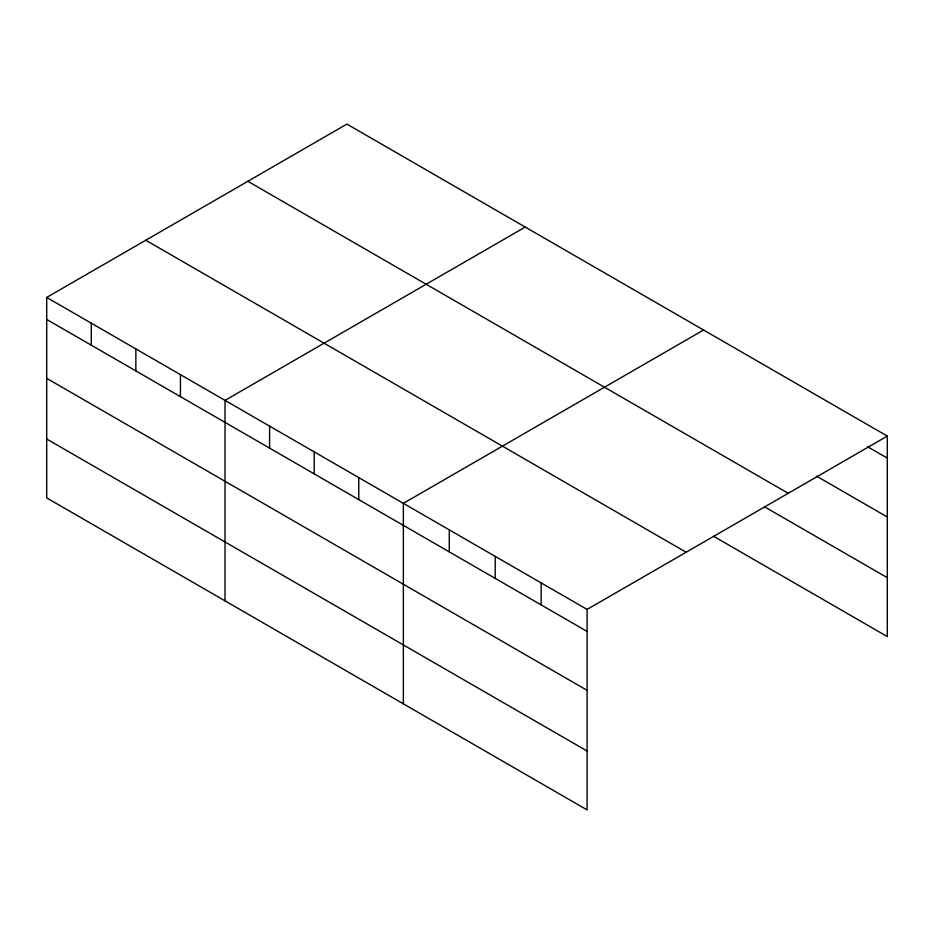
<?xml version="1.0" encoding="UTF-8"?>
<svg xmlns="http://www.w3.org/2000/svg" width="934" height="934" viewBox="0 0 934 934"><rect width="100%" height="100%" fill="white"/><g stroke="black" fill="none" stroke-linecap="round" stroke-linejoin="round"><path stroke-width="1.4" d="M46.7 297.432L587.089 609.423L587.089 809.895L46.7 497.904L46.7 297.432L346.911 124.105L887.3 436.096L887.3 636.568L713.506 536.221M525.247 227.055L225.024 400.382L225.024 600.866M703.571 330.017L403.36 503.344L403.36 703.816M587.089 609.423L887.3 436.096M867.441 446.639L887.3 458.104M816.538 476.142L887.3 516.992M247.849 181.301L788.226 493.292M764.397 506.718L887.3 577.679M145.774 240.236L686.151 552.227M46.7 319.44L587.089 631.431M46.7 378.34L587.089 690.319M46.7 439.015L587.089 751.006M541.148 582.898L541.148 604.917M495.218 556.384L495.218 578.391M449.289 529.858L449.289 551.877M358.773 477.601L358.773 499.62M314.186 451.869L314.186 473.877M269.611 426.126L269.611 448.133M180.449 374.651L180.449 396.658M135.862 348.907L135.862 370.915M91.287 323.176L91.287 345.183"/></g></svg>
